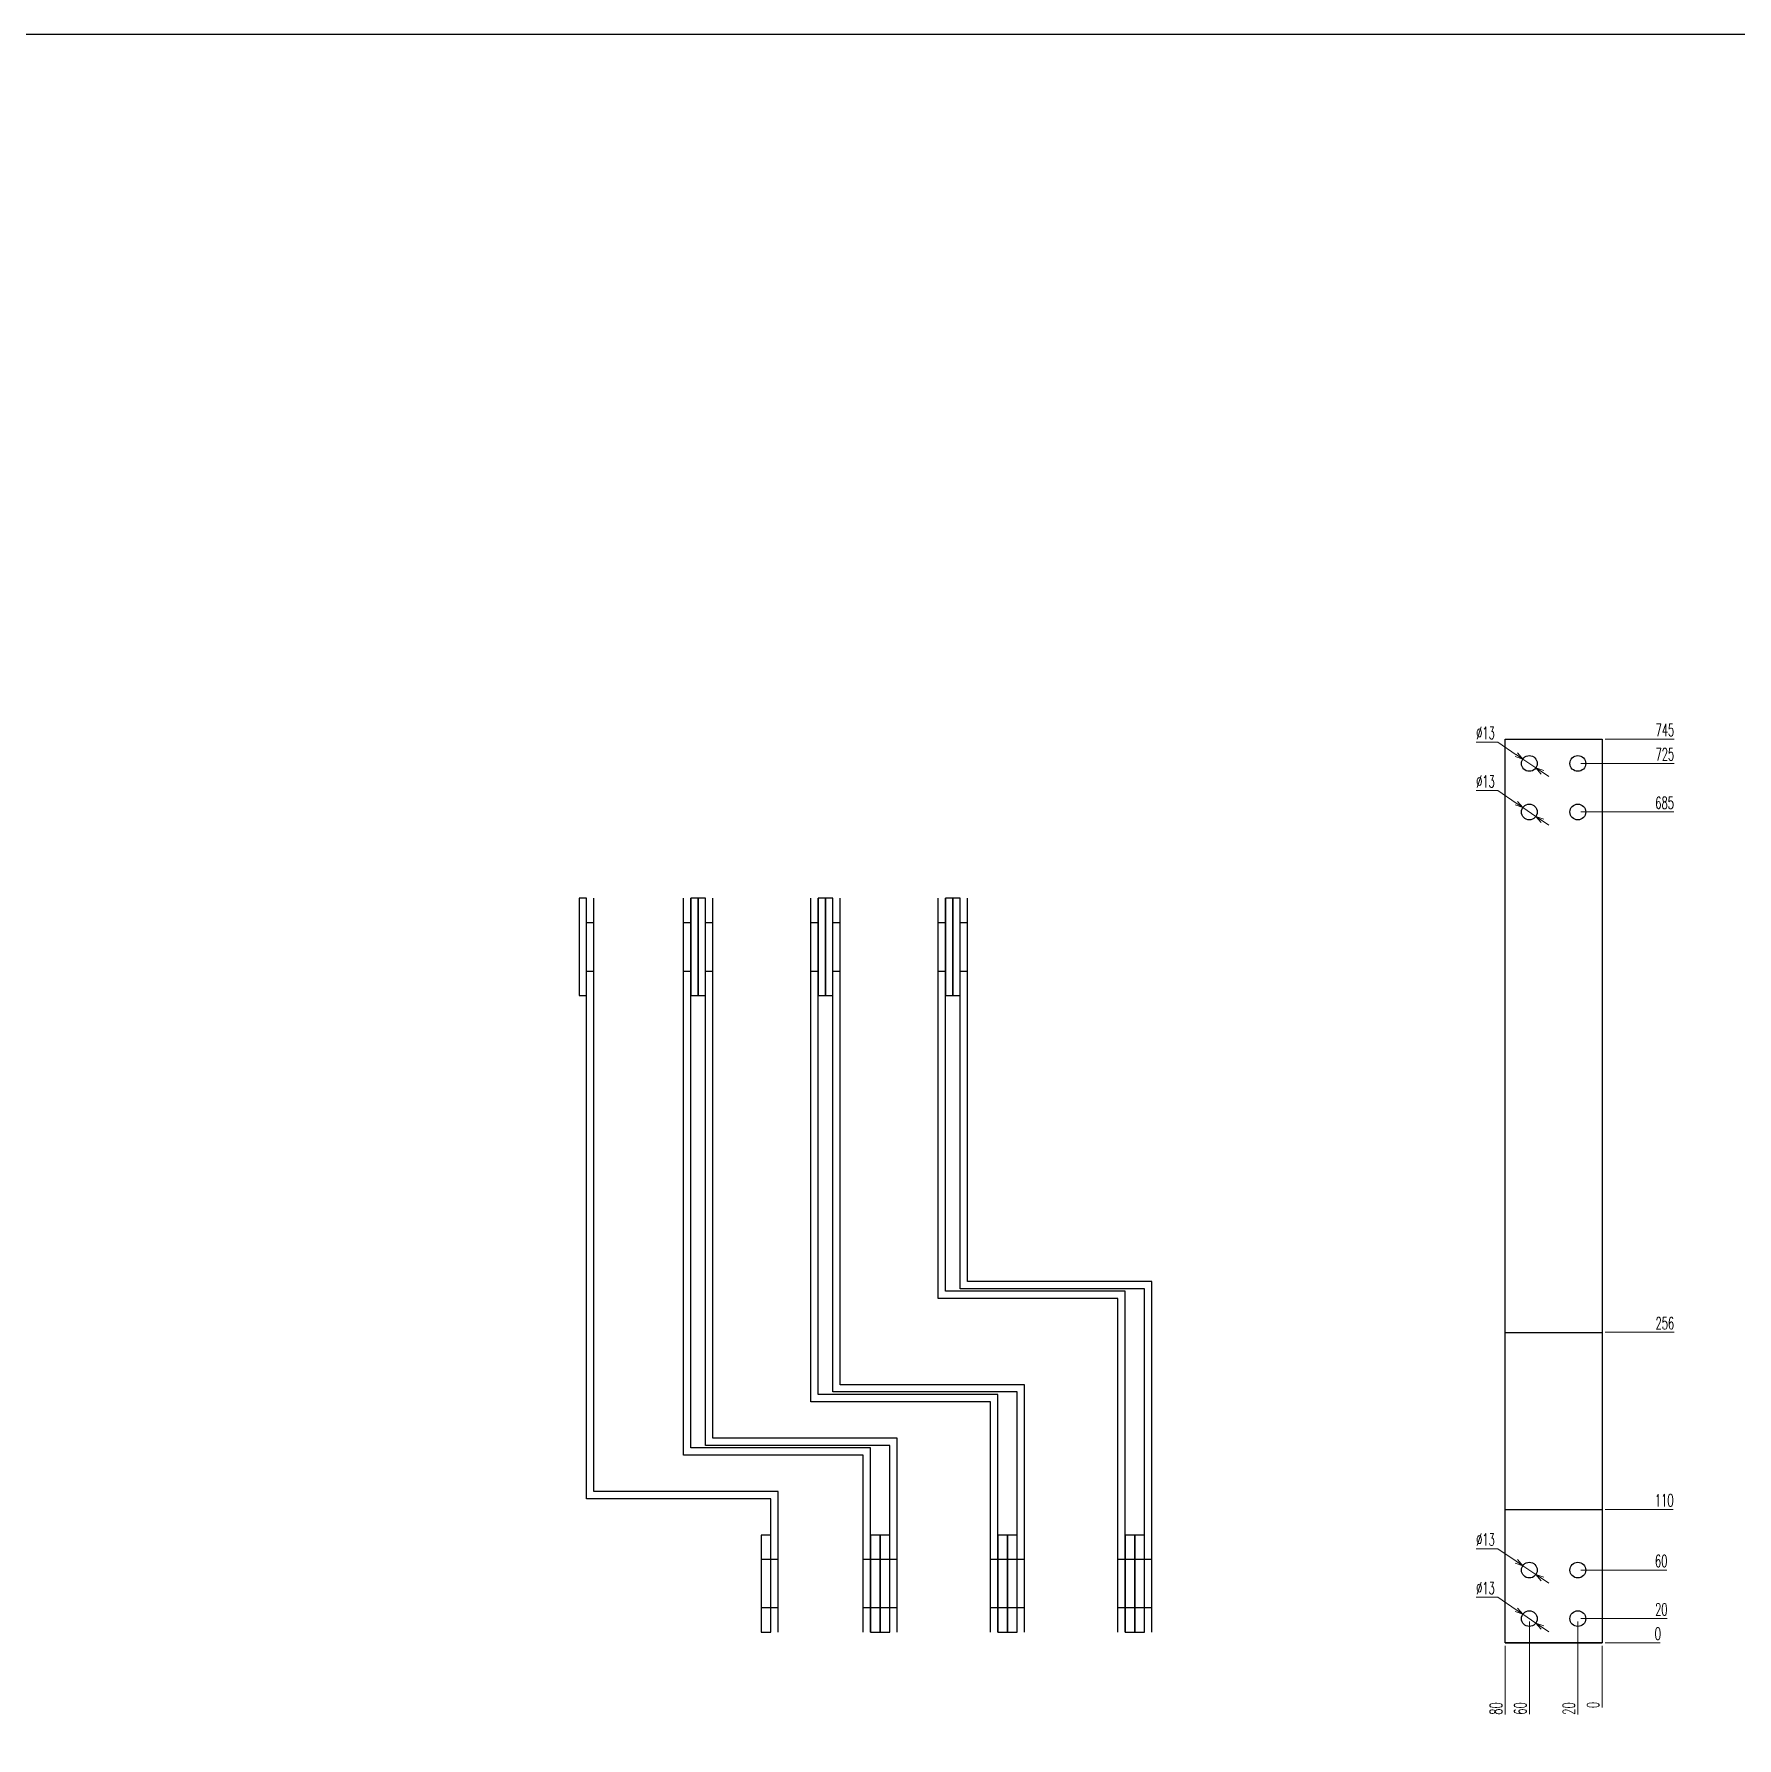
# Model space of a CAD drawing. Header units: millimetres. Extents: x 173893 to 258446, y -176540 to -123824.
# Drawn here: x 201972 to 203376, y -125652 to -124247 of the extents above; entities that cross this region are included whole.
import ezdxf

# ---------------------------------------------------------------- set-up
doc = ezdxf.new("R2010")
doc.units = ezdxf.units.MM
doc.header["$LTSCALE"] = 3
doc.layers.add('@.DM. NÉT CHÍNH', color=7, linetype='Continuous')
doc.layers.add('@.VISIBLE', color=7, linetype='Continuous')
doc.styles.add('Ann_w01', font='romans.shx', dxfattribs={"width": 0.6, "bigfont": 'chineset.shx'})
doc.dimstyles.new('Dim 01_SC05', dxfattribs={"dimscale": 5, "dimtxt": 2, "dimasz": 1.3, "dimexe": 0.5, "dimexo": 0.5, "dimgap": 0.5, "dimtad": 1, "dimtoh": 1, "dimdec": 1, "dimzin": 12, "dimdsep": 46, "dimtxsty": 'Ann_w01', "dimblk": 'OPEN30', "dimcen": 1.5, "dimclrd": 6, "dimclre": 6, "dimclrt": 3, "dimadec": 1, "dimazin": 3, "dimtm": 1e-09, "dimtfac": 1, "dimtdec": 1, "dimtmove": 0, "dimatfit": 3, "dimldrblk": 'OPEN30', "dimfxl": 1, "dimtolj": 1, "dimlwd": 20, "dimlwe": 20, "dimarcsym": 0})

# ---------------------------------------------------------------- blocks, each defined once
blk = doc.blocks.new('*D2367')
at = {"layer": '@.DM. NÉT CHÍNH', "color": 6, "linetype": 'Continuous', "lineweight": 20, "transparency": 16777216}
blk.add_line((203267.6, -125573.6), (203313, -125573.6), dxfattribs=at)
at = {"layer": 'Defpoints', "color": 0, "linetype": 'Continuous', "transparency": 16777216}
for p in [(203225.1, -125573.6), (203265.1, -125573.6), (203306.5, -125573.6)]:
    blk.add_point(p, dxfattribs=at)
at = {"layer": '@.DM. NÉT CHÍNH', "color": 3, "linetype": 'Continuous', "transparency": 16777216, "insert": (203311, -125566.1), "char_height": 10, "attachment_point": 5, "style": 'Ann_w01'}
blk.add_mtext('\\A1;0', dxfattribs=at)
blk = doc.blocks.new('_Open30')
at = {"color": 0, "linetype": 'ByBlock', "lineweight": -2}
for p, q in [((-1, 0.27), (0, 0)), ((0, 0), (-1, -0.27)), ((0, 0), (-1, 0))]:
    blk.add_line(p, q, dxfattribs=at)
blk = doc.blocks.new('*D2368')
at = {"layer": '@.DM. NÉT CHÍNH', "color": 6, "linetype": 'Continuous', "lineweight": 20, "transparency": 16777216}
blk.add_line((203247.6, -125553.6), (203318.8, -125553.6), dxfattribs=at)
at = {"layer": 'Defpoints', "color": 0, "linetype": 'Continuous', "transparency": 16777216}
for p in [(203245.1, -125553.6), (203306.5, -125553.6), (203225.1, -125573.6)]:
    blk.add_point(p, dxfattribs=at)
at = {"layer": '@.DM. NÉT CHÍNH', "color": 3, "linetype": 'Continuous', "transparency": 16777216, "insert": (203313.9, -125546.1), "char_height": 10, "attachment_point": 5, "style": 'Ann_w01'}
blk.add_mtext('\\A1;20', dxfattribs=at)
blk = doc.blocks.new('*D2369')
at = {"layer": '@.DM. NÉT CHÍNH', "color": 6, "linetype": 'Continuous', "lineweight": 20, "transparency": 16777216}
blk.add_line((203247.6, -125513.6), (203318.5, -125513.6), dxfattribs=at)
at = {"layer": 'Defpoints', "color": 0, "linetype": 'Continuous', "transparency": 16777216}
for p in [(203245.1, -125513.6), (203306.5, -125513.6), (203225.1, -125573.6)]:
    blk.add_point(p, dxfattribs=at)
at = {"layer": '@.DM. NÉT CHÍNH', "color": 3, "linetype": 'Continuous', "transparency": 16777216, "insert": (203313.8, -125506.1), "char_height": 10, "attachment_point": 5, "style": 'Ann_w01'}
blk.add_mtext('\\A1;60', dxfattribs=at)
blk = doc.blocks.new('*D2370')
at = {"layer": '@.DM. NÉT CHÍNH', "color": 6, "linetype": 'Continuous', "lineweight": 20, "transparency": 16777216}
blk.add_line((203267.6, -125463.6), (203323.6, -125463.6), dxfattribs=at)
at = {"layer": 'Defpoints', "color": 0, "linetype": 'Continuous', "transparency": 16777216}
for p in [(203265.1, -125463.6), (203306.5, -125463.6), (203225.1, -125573.6)]:
    blk.add_point(p, dxfattribs=at)
at = {"layer": '@.DM. NÉT CHÍNH', "color": 3, "linetype": 'Continuous', "transparency": 16777216, "insert": (203316.3, -125456.1), "char_height": 10, "attachment_point": 5, "style": 'Ann_w01'}
blk.add_mtext('\\A1;110', dxfattribs=at)
blk = doc.blocks.new('*D2371')
at = {"layer": '@.DM. NÉT CHÍNH', "color": 6, "linetype": 'Continuous', "lineweight": 20, "transparency": 16777216}
blk.add_line((203267.6, -125317.6), (203324.5, -125317.6), dxfattribs=at)
at = {"layer": 'Defpoints', "color": 0, "linetype": 'Continuous', "transparency": 16777216}
for p in [(203265.1, -125317.6), (203306.5, -125317.6), (203225.1, -125573.6)]:
    blk.add_point(p, dxfattribs=at)
at = {"layer": '@.DM. NÉT CHÍNH', "color": 3, "linetype": 'Continuous', "transparency": 16777216, "insert": (203316.8, -125310.1), "char_height": 10, "attachment_point": 5, "style": 'Ann_w01'}
blk.add_mtext('\\A1;256', dxfattribs=at)
blk = doc.blocks.new('*D2372')
at = {"layer": '@.DM. NÉT CHÍNH', "color": 6, "linetype": 'Continuous', "lineweight": 20, "transparency": 16777216}
blk.add_line((203247.6, -124888.6), (203324.2, -124888.6), dxfattribs=at)
at = {"layer": 'Defpoints', "color": 0, "linetype": 'Continuous', "transparency": 16777216}
for p in [(203245.1, -124888.6), (203306.5, -124888.6), (203225.1, -125573.6)]:
    blk.add_point(p, dxfattribs=at)
at = {"layer": '@.DM. NÉT CHÍNH', "color": 3, "linetype": 'Continuous', "transparency": 16777216, "insert": (203316.6, -124881.1), "char_height": 10, "attachment_point": 5, "style": 'Ann_w01'}
blk.add_mtext('\\A1;685', dxfattribs=at)
blk = doc.blocks.new('*D2373')
at = {"layer": '@.DM. NÉT CHÍNH', "color": 6, "linetype": 'Continuous', "lineweight": 20, "transparency": 16777216}
blk.add_line((203247.6, -124848.6), (203324.5, -124848.6), dxfattribs=at)
at = {"layer": 'Defpoints', "color": 0, "linetype": 'Continuous', "transparency": 16777216}
for p in [(203245.1, -124848.6), (203306.5, -124848.6), (203225.1, -125573.6)]:
    blk.add_point(p, dxfattribs=at)
at = {"layer": '@.DM. NÉT CHÍNH', "color": 3, "linetype": 'Continuous', "transparency": 16777216, "insert": (203316.8, -124841.1), "char_height": 10, "attachment_point": 5, "style": 'Ann_w01'}
blk.add_mtext('\\A1;725', dxfattribs=at)
blk = doc.blocks.new('*D2374')
at = {"layer": '@.DM. NÉT CHÍNH', "color": 6, "linetype": 'Continuous', "lineweight": 20, "transparency": 16777216}
blk.add_line((203267.6, -124828.6), (203324.5, -124828.6), dxfattribs=at)
at = {"layer": 'Defpoints', "color": 0, "linetype": 'Continuous', "transparency": 16777216}
for p in [(203265.1, -124828.6), (203306.5, -124828.6), (203225.1, -125573.6)]:
    blk.add_point(p, dxfattribs=at)
at = {"layer": '@.DM. NÉT CHÍNH', "color": 3, "linetype": 'Continuous', "transparency": 16777216, "insert": (203316.8, -124821.1), "char_height": 10, "attachment_point": 5, "style": 'Ann_w01'}
blk.add_mtext('\\A1;745', dxfattribs=at)
blk = doc.blocks.new('*D2375')
at = {"layer": '@.DM. NÉT CHÍNH', "color": 6, "linetype": 'Continuous', "lineweight": 20, "transparency": 16777216}
blk.add_line((203185.1, -125576.1), (203185.1, -125632.7), dxfattribs=at)
at = {"layer": 'Defpoints', "color": 0, "linetype": 'Continuous', "transparency": 16777216}
for p in [(203185.1, -125573.6), (203265.1, -125573.6), (203185.1, -125620.4)]:
    blk.add_point(p, dxfattribs=at)
at = {"layer": '@.DM. NÉT CHÍNH', "color": 3, "linetype": 'Continuous', "transparency": 16777216, "insert": (203177.6, -125627.8), "char_height": 10, "attachment_point": 5, "rotation": 90, "style": 'Ann_w01'}
blk.add_mtext('\\A1;80', dxfattribs=at)
blk = doc.blocks.new('*D2376')
at = {"layer": '@.DM. NÉT CHÍNH', "color": 6, "linetype": 'Continuous', "lineweight": 20, "transparency": 16777216}
blk.add_line((203205.1, -125556.1), (203205.1, -125632.4), dxfattribs=at)
at = {"layer": 'Defpoints', "color": 0, "linetype": 'Continuous', "transparency": 16777216}
for p in [(203205.1, -125553.6), (203265.1, -125573.6), (203205.1, -125620.4)]:
    blk.add_point(p, dxfattribs=at)
at = {"layer": '@.DM. NÉT CHÍNH', "color": 3, "linetype": 'Continuous', "transparency": 16777216, "insert": (203197.6, -125627.7), "char_height": 10, "attachment_point": 5, "rotation": 90, "style": 'Ann_w01'}
blk.add_mtext('\\A1;60', dxfattribs=at)
blk = doc.blocks.new('*D2377')
at = {"layer": '@.DM. NÉT CHÍNH', "color": 6, "linetype": 'Continuous', "lineweight": 20, "transparency": 16777216}
blk.add_line((203245.1, -125556.1), (203245.1, -125632.7), dxfattribs=at)
at = {"layer": 'Defpoints', "color": 0, "linetype": 'Continuous', "transparency": 16777216}
for p in [(203245.1, -125553.6), (203265.1, -125573.6), (203245.1, -125620.4)]:
    blk.add_point(p, dxfattribs=at)
at = {"layer": '@.DM. NÉT CHÍNH', "color": 3, "linetype": 'Continuous', "transparency": 16777216, "insert": (203237.6, -125627.8), "char_height": 10, "attachment_point": 5, "rotation": 90, "style": 'Ann_w01'}
blk.add_mtext('\\A1;20', dxfattribs=at)
blk = doc.blocks.new('*D2378')
at = {"layer": '@.DM. NÉT CHÍNH', "color": 6, "linetype": 'Continuous', "lineweight": 20, "transparency": 16777216}
blk.add_line((203265.1, -125576.1), (203265.1, -125626.9), dxfattribs=at)
at = {"layer": 'Defpoints', "color": 0, "linetype": 'Continuous', "transparency": 16777216}
for p in [(203265.1, -125573.6), (203265.1, -125573.6), (203265.1, -125620.4)]:
    blk.add_point(p, dxfattribs=at)
at = {"layer": '@.DM. NÉT CHÍNH', "color": 3, "linetype": 'Continuous', "transparency": 16777216, "insert": (203257.6, -125624.9), "char_height": 10, "attachment_point": 5, "rotation": 90, "style": 'Ann_w01'}
blk.add_mtext('\\A1;0', dxfattribs=at)
blk = doc.blocks.new('*D2379')
at = {"layer": '@.DM. NÉT CHÍNH', "color": 6, "linetype": 'Continuous', "lineweight": 20, "transparency": 16777216}
for p, q in [((203161.3, -124831), (203179, -124831)), ((203179, -124831), (203194.3, -124841.4)), ((203210.5, -124852.3), (203199.7, -124845)), ((203215.8, -124855.9), (203221.2, -124859.5))]:
    blk.add_line(p, q, dxfattribs=at)
at = {"layer": 'Defpoints', "color": 0, "linetype": 'Continuous', "transparency": 16777216}
for p in [(203199.7, -124845), (203210.5, -124852.3)]:
    blk.add_point(p, dxfattribs=at)
at = {"layer": '@.DM. NÉT CHÍNH', "color": 6, "linetype": 'Continuous', "lineweight": 20, "transparency": 16777216, "xscale": 6.5, "yscale": 6.5, "zscale": 6.5}
for p, rotation in [((203199.7, -124845), 325.9704818364181), ((203210.5, -124852.3), 145.9704818364181)]:
    blk.add_blockref('_Open30', p, dxfattribs=dict(at, rotation=rotation))
at = {"layer": '@.DM. NÉT CHÍNH', "color": 3, "linetype": 'Continuous', "transparency": 16777216, "insert": (203168.9, -124823.5), "char_height": 10, "attachment_point": 5, "style": 'Ann_w01'}
blk.add_mtext('\\A1;∅13', dxfattribs=at)
blk = doc.blocks.new('*D2380')
at = {"layer": '@.DM. NÉT CHÍNH', "color": 6, "linetype": 'Continuous', "lineweight": 20, "transparency": 16777216}
for p, q in [((203161.3, -124871), (203179, -124871)), ((203179, -124871), (203194.3, -124881.4)), ((203210.5, -124892.3), (203199.7, -124885)), ((203215.8, -124895.9), (203221.2, -124899.5))]:
    blk.add_line(p, q, dxfattribs=at)
at = {"layer": 'Defpoints', "color": 0, "linetype": 'Continuous', "transparency": 16777216}
for p in [(203199.7, -124885), (203210.5, -124892.3)]:
    blk.add_point(p, dxfattribs=at)
at = {"layer": '@.DM. NÉT CHÍNH', "color": 6, "linetype": 'Continuous', "lineweight": 20, "transparency": 16777216, "xscale": 6.5, "yscale": 6.5, "zscale": 6.5}
for p, rotation in [((203199.7, -124885), 325.9704818369337), ((203210.5, -124892.3), 145.9704818369337)]:
    blk.add_blockref('_Open30', p, dxfattribs=dict(at, rotation=rotation))
at = {"layer": '@.DM. NÉT CHÍNH', "color": 3, "linetype": 'Continuous', "transparency": 16777216, "insert": (203168.9, -124863.5), "char_height": 10, "attachment_point": 5, "style": 'Ann_w01'}
blk.add_mtext('\\A1;∅13', dxfattribs=at)
blk = doc.blocks.new('*D2381')
at = {"layer": '@.DM. NÉT CHÍNH', "color": 6, "linetype": 'Continuous', "lineweight": 20, "transparency": 16777216}
for p, q in [((203161.3, -125496), (203179, -125496)), ((203179, -125496), (203194.3, -125506.4)), ((203210.5, -125517.3), (203199.7, -125510)), ((203215.8, -125520.9), (203221.2, -125524.5))]:
    blk.add_line(p, q, dxfattribs=at)
at = {"layer": 'Defpoints', "color": 0, "linetype": 'Continuous', "transparency": 16777216}
for p in [(203199.7, -125510), (203210.5, -125517.3)]:
    blk.add_point(p, dxfattribs=at)
at = {"layer": '@.DM. NÉT CHÍNH', "color": 6, "linetype": 'Continuous', "lineweight": 20, "transparency": 16777216, "xscale": 6.5, "yscale": 6.5, "zscale": 6.5}
for p, rotation in [((203199.7, -125510), 325.9704818372181), ((203210.5, -125517.3), 145.9704818372181)]:
    blk.add_blockref('_Open30', p, dxfattribs=dict(at, rotation=rotation))
at = {"layer": '@.DM. NÉT CHÍNH', "color": 3, "linetype": 'Continuous', "transparency": 16777216, "insert": (203168.9, -125488.5), "char_height": 10, "attachment_point": 5, "style": 'Ann_w01'}
blk.add_mtext('\\A1;∅13', dxfattribs=at)
blk = doc.blocks.new('*D2382')
at = {"layer": '@.DM. NÉT CHÍNH', "color": 6, "linetype": 'Continuous', "lineweight": 20, "transparency": 16777216}
for p, q in [((203161.3, -125536), (203179, -125536)), ((203179, -125536), (203194.3, -125546.4)), ((203210.5, -125557.3), (203199.7, -125550)), ((203215.8, -125560.9), (203221.2, -125564.5))]:
    blk.add_line(p, q, dxfattribs=at)
at = {"layer": 'Defpoints', "color": 0, "linetype": 'Continuous', "transparency": 16777216}
for p in [(203199.7, -125550), (203210.5, -125557.3)]:
    blk.add_point(p, dxfattribs=at)
at = {"layer": '@.DM. NÉT CHÍNH', "color": 6, "linetype": 'Continuous', "lineweight": 20, "transparency": 16777216, "xscale": 6.5, "yscale": 6.5, "zscale": 6.5}
for p, rotation in [((203199.7, -125550), 325.9704818369178), ((203210.5, -125557.3), 145.9704818369178)]:
    blk.add_blockref('_Open30', p, dxfattribs=dict(at, rotation=rotation))
at = {"layer": '@.DM. NÉT CHÍNH', "color": 3, "linetype": 'Continuous', "transparency": 16777216, "insert": (203168.9, -125528.5), "char_height": 10, "attachment_point": 5, "style": 'Ann_w01'}
blk.add_mtext('\\A1;∅13', dxfattribs=at)

msp = doc.modelspace()

# ---------------------------------------------------------------- linework, layer by layer
for points in [[(202421.65, -125039.81), (202427.65, -125039.81), (202427.65, -124959.81), (202421.65, -124959.81)], [(202421.65, -125039.81), (202427.65, -125039.81), (202427.65, -124959.81), (202421.65, -124959.81)], [(202571.65, -125564.81), (202579.65, -125564.81), (202579.65, -125484.81), (202571.65, -125484.81)], [(202571.65, -125564.81), (202579.65, -125564.81), (202579.65, -125484.81), (202571.65, -125484.81)]]:
    msp.add_lwpolyline(points, close=True)
at = {"layer": '@.DM. NÉT CHÍNH', "linetype": 'Continuous'}
for p, q in [((202427.65, -124979.81), (202433.65, -124979.81)), ((202507.65, -124979.81), (202513.65, -124979.81)), ((202525.65, -124979.81), (202531.65, -124979.81)), ((202612.65, -124979.81), (202618.65, -124979.81)), ((202630.65, -124979.81), (202636.65, -124979.81)), ((202717.65, -124979.81), (202723.65, -124979.81)), ((202735.65, -124979.81), (202741.65, -124979.81)), ((202427.65, -125019.81), (202433.65, -125019.81)), ((202507.65, -125019.81), (202513.65, -125019.81)), ((202525.65, -125019.81), (202531.65, -125019.81)), ((202612.65, -125019.81), (202618.65, -125019.81)), ((202630.65, -125019.81), (202636.65, -125019.81)), ((202717.65, -125019.81), (202723.65, -125019.81)), ((202735.65, -125019.81), (202741.65, -125019.81)), ((202579.65, -125504.81), (202571.65, -125504.81)), ((202585.65, -125504.81), (202579.65, -125504.81)), ((202661.65, -125504.81), (202655.65, -125504.81)), ((202669.65, -125504.81), (202661.65, -125504.81)), ((202677.65, -125504.81), (202669.65, -125504.81)), ((202683.65, -125504.81), (202677.65, -125504.81)), ((202766.65, -125504.81), (202760.65, -125504.81)), ((202774.65, -125504.81), (202766.65, -125504.81)), ((202782.65, -125504.81), (202774.65, -125504.81)), ((202788.65, -125504.81), (202782.65, -125504.81)), ((202871.65, -125504.81), (202865.65, -125504.81)), ((202879.65, -125504.81), (202871.65, -125504.81)), ((202887.65, -125504.81), (202879.65, -125504.81)), ((202893.65, -125504.81), (202887.65, -125504.81)), ((202579.65, -125544.81), (202571.65, -125544.81)), ((202585.65, -125544.81), (202579.65, -125544.81)), ((202661.65, -125544.81), (202655.65, -125544.81)), ((202669.65, -125544.81), (202661.65, -125544.81)), ((202677.65, -125544.81), (202669.65, -125544.81)), ((202683.65, -125544.81), (202677.65, -125544.81)), ((202766.65, -125544.81), (202760.65, -125544.81)), ((202774.65, -125544.81), (202766.65, -125544.81)), ((202782.65, -125544.81), (202774.65, -125544.81)), ((202788.65, -125544.81), (202782.65, -125544.81)), ((202871.65, -125544.81), (202865.65, -125544.81)), ((202879.65, -125544.81), (202871.65, -125544.81)), ((202887.65, -125544.81), (202879.65, -125544.81)), ((202893.65, -125544.81), (202887.65, -125544.81)), ((203185.06, -125573.63), (203265.06, -125573.63))]:
    msp.add_line(p, q, dxfattribs=at)
for points in [[(191169.37, -124247.34), (215177.7, -124247.34), (215177.7, -137826.43), (191169.37, -137826.43)], [(203185.06, -125573.63), (203185.06, -124828.63), (203265.06, -124828.63), (203265.06, -125573.63)], [(203185.06, -125573.63), (203185.06, -125317.63), (203265.06, -125317.63), (203265.06, -125573.63)], [(203185.06, -125573.63), (203185.06, -125463.63), (203265.06, -125463.63), (203265.06, -125573.63)]]:
    msp.add_lwpolyline(points, close=True, dxfattribs=at)
for points in [[(202579.65, -125564.81), (202579.65, -125454.81), (202427.65, -125454.81), (202427.65, -124959.81)], [(202585.65, -125564.81), (202585.65, -125448.81), (202433.65, -125448.81), (202433.65, -124959.81)]]:
    msp.add_lwpolyline(points, dxfattribs=at)
for centre in [(203205.06, -124848.63), (203245.06, -124848.63), (203205.06, -124888.63), (203245.06, -124888.63), (203205.06, -125513.63), (203245.06, -125513.63), (203205.06, -125553.63), (203245.06, -125553.63)]:
    msp.add_circle(centre, 6.5, dxfattribs=at)
at = {"layer": '@.VISIBLE', "color": 4}
for points in [[(202655.65, -125564.81), (202655.65, -125418.81), (202507.65, -125418.81), (202507.65, -124959.81)], [(202661.65, -125564.81), (202661.65, -125412.81), (202513.65, -125412.81), (202513.65, -124959.81)], [(202677.65, -125564.81), (202677.65, -125410.81), (202525.65, -125410.81), (202525.65, -124959.81)], [(202683.65, -125564.81), (202683.65, -125404.81), (202531.65, -125404.81), (202531.65, -124959.81)]]:
    msp.add_lwpolyline(points, dxfattribs=at)
for points in [[(202513.65, -125039.81), (202519.65, -125039.81), (202519.65, -124959.81), (202513.65, -124959.81)], [(202513.65, -125039.81), (202519.65, -125039.81), (202519.65, -124959.81), (202513.65, -124959.81)], [(202519.65, -125039.81), (202525.65, -125039.81), (202525.65, -124959.81), (202519.65, -124959.81)], [(202519.65, -125039.81), (202525.65, -125039.81), (202525.65, -124959.81), (202519.65, -124959.81)], [(202661.65, -125564.81), (202669.65, -125564.81), (202669.65, -125484.81), (202661.65, -125484.81)], [(202661.65, -125564.81), (202669.65, -125564.81), (202669.65, -125484.81), (202661.65, -125484.81)], [(202669.65, -125564.81), (202677.65, -125564.81), (202677.65, -125484.81), (202669.65, -125484.81)], [(202669.65, -125564.81), (202677.65, -125564.81), (202677.65, -125484.81), (202669.65, -125484.81)]]:
    msp.add_lwpolyline(points, close=True, dxfattribs=at)
at = {"layer": '@.VISIBLE', "color": 2}
for points in [[(202760.65, -125564.81), (202760.65, -125374.81), (202612.65, -125374.81), (202612.65, -124959.81)], [(202766.65, -125564.81), (202766.65, -125368.81), (202618.65, -125368.81), (202618.65, -124959.81)], [(202782.65, -125564.81), (202782.65, -125366.81), (202630.65, -125366.81), (202630.65, -124959.81)], [(202788.65, -125564.81), (202788.65, -125360.81), (202636.65, -125360.81), (202636.65, -124959.81)]]:
    msp.add_lwpolyline(points, dxfattribs=at)
for points in [[(202618.65, -125039.81), (202624.65, -125039.81), (202624.65, -124959.81), (202618.65, -124959.81)], [(202618.65, -125039.81), (202624.65, -125039.81), (202624.65, -124959.81), (202618.65, -124959.81)], [(202624.65, -125039.81), (202630.65, -125039.81), (202630.65, -124959.81), (202624.65, -124959.81)], [(202624.65, -125039.81), (202630.65, -125039.81), (202630.65, -124959.81), (202624.65, -124959.81)], [(202766.65, -125564.81), (202774.65, -125564.81), (202774.65, -125484.81), (202766.65, -125484.81)], [(202766.65, -125564.81), (202774.65, -125564.81), (202774.65, -125484.81), (202766.65, -125484.81)], [(202774.65, -125564.81), (202782.65, -125564.81), (202782.65, -125484.81), (202774.65, -125484.81)], [(202774.65, -125564.81), (202782.65, -125564.81), (202782.65, -125484.81), (202774.65, -125484.81)]]:
    msp.add_lwpolyline(points, close=True, dxfattribs=at)
at = {"layer": '@.VISIBLE', "color": 1}
for points in [[(202865.65, -125564.81), (202865.65, -125289.81), (202717.65, -125289.81), (202717.65, -124959.81)], [(202871.65, -125564.81), (202871.65, -125283.81), (202723.65, -125283.81), (202723.65, -124959.81)], [(202887.65, -125564.81), (202887.65, -125281.81), (202735.65, -125281.81), (202735.65, -124959.81)], [(202893.65, -125564.81), (202893.65, -125275.81), (202741.65, -125275.81), (202741.65, -124959.81)]]:
    msp.add_lwpolyline(points, dxfattribs=at)
for points in [[(202723.65, -125039.81), (202729.65, -125039.81), (202729.65, -124959.81), (202723.65, -124959.81)], [(202723.65, -125039.81), (202729.65, -125039.81), (202729.65, -124959.81), (202723.65, -124959.81)], [(202729.65, -125039.81), (202735.65, -125039.81), (202735.65, -124959.81), (202729.65, -124959.81)], [(202729.65, -125039.81), (202735.65, -125039.81), (202735.65, -124959.81), (202729.65, -124959.81)], [(202871.65, -125564.81), (202879.65, -125564.81), (202879.65, -125484.81), (202871.65, -125484.81)], [(202871.65, -125564.81), (202879.65, -125564.81), (202879.65, -125484.81), (202871.65, -125484.81)], [(202879.65, -125564.81), (202887.65, -125564.81), (202887.65, -125484.81), (202879.65, -125484.81)], [(202879.65, -125564.81), (202887.65, -125564.81), (202887.65, -125484.81), (202879.65, -125484.81)]]:
    msp.add_lwpolyline(points, close=True, dxfattribs=at)

# ---------------------------------------------------------------- dimensions: what is measured, and where the dimension line sits
at = {"layer": '@.DM. NÉT CHÍNH', "linetype": 'Continuous'}
for p1, p2, picture, middle in [((203210.45, -124852.26), (203199.68, -124844.99), '*D2379', (203168.89, -124831)), ((203210.45, -124892.26), (203199.68, -124884.99), '*D2380', (203168.89, -124871)), ((203210.45, -125517.26), (203199.68, -125509.99), '*D2381', (203168.89, -125496)), ((203210.45, -125557.26), (203199.68, -125549.99), '*D2382', (203168.89, -125536))]:
    dim = msp.add_diameter_dim_2p(p1=p1, p2=p2, dimstyle='Dim 01_SC05', dxfattribs=at)
    dim.commit()
    dim.dimension.update_dxf_attribs({"geometry": picture, "text_midpoint": middle, "dimtype": 163})
for feature_location, offset, dtype, origin, picture, middle in [((203265.06, -124828.63), (41.49, 0), 0, (203225.06, -125573.63), '*D2374', (203316.76, -124821.13)), ((203245.06, -124848.63), (61.49, 0), 0, (203225.06, -125573.63), '*D2373', (203316.76, -124841.13)), ((203245.06, -124888.63), (61.49, 0), 0, (203225.06, -125573.63), '*D2372', (203316.62, -124881.13)), ((203265.06, -125317.63), (41.49, 0), 0, (203225.06, -125573.63), '*D2371', (203316.76, -125310.13)), ((203265.06, -125463.63), (41.49, 0), 0, (203225.06, -125573.63), '*D2370', (203316.33, -125456.13)), ((203245.06, -125513.63), (61.49, 0), 0, (203225.06, -125573.63), '*D2369', (203313.76, -125506.13)), ((203245.06, -125553.63), (61.49, 0), 0, (203225.06, -125573.63), '*D2368', (203313.91, -125546.13)), ((203205.06, -125553.63), (0, -66.82), 1, (203265.06, -125573.63), '*D2376', (203197.56, -125627.66)), ((203265.06318161, -125573.62538627), (41.48508013, 0), 0, (203225.06318161, -125573.62538627), '*D2367', (203311.04826175, -125566.12538627)), ((203245.06, -125553.63), (0, -66.82), 1, (203265.06, -125573.63), '*D2377', (203237.56, -125627.8)), ((203185.06, -125573.63), (0, -46.82), 1, (203265.06, -125573.63), '*D2375', (203177.56, -125627.8)), ((203265.06318161, -125573.62538627), (0, -46.81903235), 1, (203265.06318162, -125573.62538627), '*D2378', (203257.56318161, -125624.94441861))]:
    dim = msp.add_ordinate_dim(feature_location=feature_location, offset=offset, dtype=dtype, origin=origin, dimstyle='Dim 01_SC05', dxfattribs=at)
    dim.commit()
    dim.dimension.update_dxf_attribs({"geometry": picture, "text_midpoint": middle})

doc.saveas('drawing.dxf')
